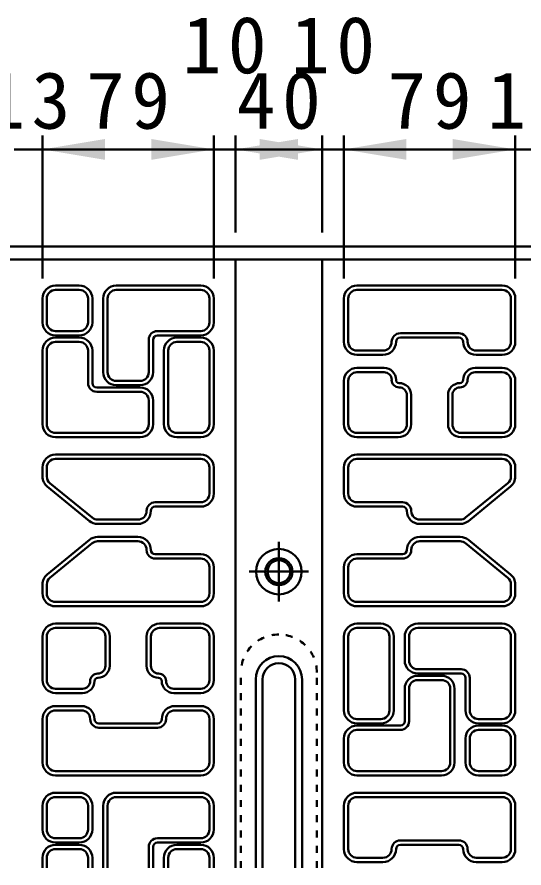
# Model space of a CAD drawing. Units: millimetres, scale not verified. Extents: x 100 to 4105, y 100 to 2870.
# Drawn here: x 2899 to 3265, y 1273 to 1887 of the extents above; entities that cross this region are included whole.
import ezdxf

# ---------------------------------------------------------------- set-up
doc = ezdxf.new("R2010")
doc.units = ezdxf.units.MM
doc.header["$LTSCALE"] = 5
doc.linetypes.add('USER1', pattern=[13.4, 10, -1.2, 1, -1.2])
doc.linetypes.add('USER2', pattern=[2.2, 1, -1.2])
doc.layers.add('V-nasSTD', color=7, linetype='Continuous', lineweight=50)
doc.styles.add('ＭＳ ゴシック', font='')
doc.styles.get('ＭＳ ゴシック').set_extended_font_data('MS Gothic')

msp = doc.modelspace()

# ---------------------------------------------------------------- hatches: boundary and pattern name
at = {"layer": 'V-nasSTD'}
for points in [[(2962.651, 1798.962), (2917.651, 1791.462), (2962.651, 1783.962)], [(2996.088, 1783.962), (3041.088, 1791.462), (2996.088, 1798.962)], [(3101.713, 1798.962), (3056.713, 1791.462), (3101.713, 1783.962)], [(3074.213, 1783.962), (3119.213, 1791.462), (3074.213, 1798.962)], [(3179.838, 1798.962), (3134.838, 1791.462), (3179.838, 1783.962)], [(3213.276, 1783.962), (3258.276, 1791.462), (3213.276, 1798.962)]]:
    msp.add_hatch(color=256, dxfattribs=at).paths.add_polyline_path(points)

# ---------------------------------------------------------------- linework, layer by layer
for p, q in [((2917.651, 1698.337), (2917.651, 1801.462)), ((3041.088, 1698.337), (3041.088, 1801.462)), ((3056.713, 1731.462), (3056.713, 1801.462)), ((3119.213, 1731.462), (3119.213, 1801.462)), ((3134.838, 1698.337), (3134.838, 1801.462)), ((3258.276, 1698.337), (3258.276, 1801.462)), ((2897.338, 1791.462), (2917.651, 1791.462)), ((2917.651, 1791.462), (3041.088, 1791.462)), ((3041.088, 1791.462), (3056.713, 1791.462)), ((3056.713, 1791.462), (3119.213, 1791.462)), ((3119.213, 1791.462), (3134.838, 1791.462)), ((3258.276, 1791.462), (3134.838, 1791.462)), ((3278.588, 1791.462), (3258.276, 1791.462)), ((3423.901, 1721.462), (2752.026, 1721.462)), ((3414.526, 1712.087), (2761.401, 1712.087)), ((3056.713, 1273.462), (3056.713, 1712.087)), ((3119.213, 1712.087), (3119.213, 1273.462)), ((2927.026, 1693.337), (2944.213, 1693.337)), ((2970.776, 1693.337), (3031.713, 1693.337)), ((3248.901, 1693.337), (3144.213, 1693.337)), ((2944.213, 1690.212), (2927.026, 1690.212)), ((3031.713, 1690.212), (2970.776, 1690.212)), ((3248.901, 1690.212), (3144.213, 1690.212)), ((2917.651, 1683.962), (2917.651, 1666.774)), ((2920.776, 1683.962), (2920.776, 1666.774)), ((2950.463, 1666.774), (2950.463, 1683.962)), ((2953.588, 1683.962), (2953.588, 1666.774)), ((2961.401, 1683.962), (2961.401, 1630.837)), ((2964.526, 1683.962), (2964.526, 1630.837)), ((3037.963, 1666.774), (3037.963, 1683.962)), ((3041.088, 1683.962), (3041.088, 1666.774)), ((3134.838, 1683.962), (3134.838, 1652.712)), ((3137.963, 1683.962), (3137.963, 1652.712)), ((3255.151, 1652.712), (3255.151, 1683.962)), ((3258.276, 1683.962), (3258.276, 1652.712)), ((2927.026, 1660.524), (2944.213, 1660.524)), ((2927.026, 1657.399), (2944.213, 1657.399)), ((3031.713, 1660.524), (3000.463, 1660.524)), ((3031.713, 1657.399), (3000.463, 1657.399)), ((3217.651, 1658.962), (3175.463, 1658.962)), ((2927.026, 1655.837), (2944.213, 1655.837)), ((2944.213, 1652.712), (2927.026, 1652.712)), ((2994.213, 1630.837), (2994.213, 1654.274)), ((2997.338, 1654.274), (2997.338, 1630.837)), ((3014.526, 1655.837), (3031.713, 1655.837)), ((3031.713, 1652.712), (3014.526, 1652.712)), ((3217.651, 1655.837), (3175.463, 1655.837)), ((2917.651, 1646.462), (2917.651, 1593.337)), ((2920.776, 1646.462), (2920.776, 1593.337)), ((2950.463, 1623.024), (2950.463, 1646.462)), ((2953.588, 1646.462), (2953.588, 1623.024)), ((3005.151, 1646.462), (3005.151, 1593.337)), ((3008.276, 1646.462), (3008.276, 1593.337)), ((3037.963, 1593.337), (3037.963, 1646.462)), ((3041.088, 1646.462), (3041.088, 1593.337)), ((3162.963, 1646.462), (3144.213, 1646.462)), ((3248.901, 1646.462), (3230.151, 1646.462)), ((3162.963, 1643.337), (3144.213, 1643.337)), ((3248.901, 1643.337), (3230.151, 1643.337)), ((3163.745, 1633.962), (3144.213, 1633.962)), ((3248.901, 1633.962), (3229.37, 1633.962)), ((3163.745, 1630.837), (3144.213, 1630.837)), ((3248.901, 1630.837), (3229.37, 1630.837)), ((2987.963, 1619.899), (2956.713, 1619.899)), ((2970.776, 1624.587), (2987.963, 1624.587)), ((2970.776, 1621.462), (2987.963, 1621.462)), ((3134.838, 1624.587), (3134.838, 1593.337)), ((3137.963, 1624.587), (3137.963, 1593.337)), ((3255.151, 1593.337), (3255.151, 1624.587)), ((3258.276, 1624.587), (3258.276, 1593.337)), ((2987.963, 1616.774), (2956.713, 1616.774)), ((3180.151, 1593.337), (3180.151, 1614.431)), ((3183.276, 1614.431), (3183.276, 1593.337)), ((3209.838, 1614.431), (3209.838, 1593.337)), ((3212.963, 1614.431), (3212.963, 1593.337)), ((2994.213, 1593.337), (2994.213, 1610.524)), ((2997.338, 1593.337), (2997.338, 1610.524)), ((2927.026, 1587.087), (2987.963, 1587.087)), ((2927.026, 1583.962), (2987.963, 1583.962)), ((3014.526, 1587.087), (3031.713, 1587.087)), ((3014.526, 1583.962), (3031.713, 1583.962)), ((3144.213, 1587.087), (3173.901, 1587.087)), ((3173.901, 1583.962), (3144.213, 1583.962)), ((3219.213, 1587.087), (3248.901, 1587.087)), ((3248.901, 1583.962), (3219.213, 1583.962)), ((2927.026, 1571.462), (3031.713, 1571.462)), ((3248.901, 1571.462), (3144.213, 1571.462)), ((2927.026, 1568.337), (3031.713, 1568.337)), ((3248.901, 1568.337), (3144.213, 1568.337)), ((2917.651, 1555.674), (2917.651, 1562.087)), ((2920.776, 1562.087), (2920.776, 1555.674)), ((3037.963, 1543.337), (3037.963, 1562.087)), ((3041.088, 1543.337), (3041.088, 1562.087)), ((3134.838, 1562.087), (3134.838, 1543.337)), ((3137.963, 1562.087), (3137.963, 1543.337)), ((3255.151, 1555.674), (3255.151, 1562.087)), ((3258.276, 1562.087), (3258.276, 1555.674)), ((2951.445, 1523.581), (2921.089, 1548.418)), ((2953.424, 1526), (2923.068, 1550.836)), ((3252.859, 1550.836), (3222.503, 1526)), ((3254.838, 1548.418), (3224.482, 1523.581)), ((3031.713, 1537.087), (2998.901, 1537.087)), ((3031.713, 1533.962), (2998.901, 1533.962)), ((3144.213, 1537.087), (3177.026, 1537.087)), ((3144.213, 1533.962), (3177.026, 1533.962)), ((2957.382, 1524.587), (2986.401, 1524.587)), ((2986.401, 1521.462), (2957.382, 1521.462)), ((3218.545, 1524.587), (3189.526, 1524.587)), ((3218.545, 1521.462), (3189.526, 1521.462)), ((2921.089, 1485.131), (2951.445, 1509.968)), ((2957.382, 1512.087), (2986.401, 1512.087)), ((3189.526, 1512.087), (3218.545, 1512.087)), ((3224.482, 1509.968), (3254.838, 1485.131)), ((2923.068, 1482.712), (2953.424, 1507.549)), ((2957.382, 1508.962), (2986.401, 1508.962)), ((3218.545, 1508.962), (3189.526, 1508.962)), ((3222.503, 1507.549), (3252.859, 1482.712)), ((3031.713, 1499.587), (2998.901, 1499.587)), ((3144.213, 1499.587), (3177.026, 1499.587)), ((3031.713, 1496.462), (2998.901, 1496.462)), ((3144.213, 1496.462), (3177.026, 1496.462)), ((3037.963, 1471.462), (3037.963, 1490.212)), ((3041.088, 1471.462), (3041.088, 1490.212)), ((3134.838, 1490.212), (3134.838, 1471.462)), ((3137.963, 1490.212), (3137.963, 1471.462)), ((2917.651, 1471.462), (2917.651, 1477.875)), ((2920.776, 1477.875), (2920.776, 1471.462)), ((3255.151, 1471.462), (3255.151, 1477.875)), ((3258.276, 1477.875), (3258.276, 1471.462)), ((2927.026, 1465.212), (3031.713, 1465.212)), ((2927.026, 1462.087), (3031.713, 1462.087)), ((3248.901, 1465.212), (3144.213, 1465.212)), ((3248.901, 1462.087), (3144.213, 1462.087)), ((2927.026, 1449.587), (2956.713, 1449.587)), ((3002.026, 1449.587), (3031.713, 1449.587)), ((3161.401, 1449.587), (3144.213, 1449.587)), ((3248.901, 1449.587), (3187.963, 1449.587)), ((2956.713, 1446.462), (2927.026, 1446.462)), ((3031.713, 1446.462), (3002.026, 1446.462)), ((3161.401, 1446.462), (3144.213, 1446.462)), ((3248.901, 1446.462), (3187.963, 1446.462)), ((2917.651, 1408.962), (2917.651, 1440.212)), ((2920.776, 1440.212), (2920.776, 1408.962)), ((2962.963, 1419.118), (2962.963, 1440.212)), ((2966.088, 1419.118), (2966.088, 1440.212)), ((2992.651, 1419.118), (2992.651, 1440.212)), ((2995.776, 1440.212), (2995.776, 1419.118)), ((3037.963, 1408.962), (3037.963, 1440.212)), ((3041.088, 1408.962), (3041.088, 1440.212)), ((3134.838, 1387.087), (3134.838, 1440.212)), ((3137.963, 1440.212), (3137.963, 1387.087)), ((3167.651, 1387.087), (3167.651, 1440.212)), ((3170.776, 1387.087), (3170.776, 1440.212)), ((3178.588, 1440.212), (3178.588, 1423.024)), ((3181.713, 1440.212), (3181.713, 1423.024)), ((3255.151, 1387.087), (3255.151, 1440.212)), ((3258.276, 1387.087), (3258.276, 1440.212)), ((3187.963, 1416.774), (3219.213, 1416.774)), ((3187.963, 1413.649), (3219.213, 1413.649)), ((3205.151, 1412.087), (3187.963, 1412.087)), ((3071.245, 1409.431), (3071.245, 1273.462)), ((3076.245, 1409.431), (3076.245, 1273.462)), ((3099.682, 1273.462), (3099.682, 1409.431)), ((3104.682, 1273.462), (3104.682, 1409.431)), ((3205.151, 1408.962), (3187.963, 1408.962)), ((3222.338, 1387.087), (3222.338, 1410.524)), ((3225.463, 1410.524), (3225.463, 1387.087)), ((2927.026, 1402.712), (2946.557, 1402.712)), ((2927.026, 1399.587), (2946.557, 1399.587)), ((3012.182, 1402.712), (3031.713, 1402.712)), ((3012.182, 1399.587), (3031.713, 1399.587)), ((3178.588, 1379.274), (3178.588, 1402.712)), ((3181.713, 1402.712), (3181.713, 1379.274)), ((3211.401, 1349.587), (3211.401, 1402.712)), ((3214.526, 1349.587), (3214.526, 1402.712)), ((2927.026, 1390.212), (2945.776, 1390.212)), ((2927.026, 1387.087), (2945.776, 1387.087)), ((3012.963, 1390.212), (3031.713, 1390.212)), ((3012.963, 1387.087), (3031.713, 1387.087)), ((2917.651, 1349.587), (2917.651, 1380.837)), ((2920.776, 1380.837), (2920.776, 1349.587)), ((3037.963, 1349.587), (3037.963, 1380.837)), ((3041.088, 1349.587), (3041.088, 1380.837)), ((3144.213, 1380.837), (3161.401, 1380.837)), ((3231.713, 1380.837), (3248.901, 1380.837)), ((2958.276, 1377.712), (3000.463, 1377.712)), ((2958.276, 1374.587), (3000.463, 1374.587)), ((3161.401, 1377.712), (3144.213, 1377.712)), ((3144.213, 1376.149), (3175.463, 1376.149)), ((3248.901, 1377.712), (3231.713, 1377.712)), ((3248.901, 1376.149), (3231.713, 1376.149)), ((3144.213, 1373.024), (3175.463, 1373.024)), ((3248.901, 1373.024), (3231.713, 1373.024)), ((3134.838, 1349.587), (3134.838, 1366.774)), ((3137.963, 1366.774), (3137.963, 1349.587)), ((3222.338, 1349.587), (3222.338, 1366.774)), ((3225.463, 1366.774), (3225.463, 1349.587)), ((3255.151, 1349.587), (3255.151, 1366.774)), ((3258.276, 1349.587), (3258.276, 1366.774)), ((2927.026, 1343.337), (3031.713, 1343.337)), ((2927.026, 1340.212), (3031.713, 1340.212)), ((3144.213, 1343.337), (3205.151, 1343.337)), ((3205.151, 1340.212), (3144.213, 1340.212)), ((3231.713, 1343.337), (3248.901, 1343.337)), ((3248.901, 1340.212), (3231.713, 1340.212)), ((2927.026, 1327.712), (2944.213, 1327.712)), ((2970.776, 1327.712), (3031.713, 1327.712)), ((3248.901, 1327.712), (3144.213, 1327.712)), ((2944.213, 1324.587), (2927.026, 1324.587)), ((3031.713, 1324.587), (2970.776, 1324.587)), ((3248.901, 1324.587), (3144.213, 1324.587)), ((2917.651, 1318.337), (2917.651, 1301.149)), ((2920.776, 1318.337), (2920.776, 1301.149)), ((2950.463, 1301.149), (2950.463, 1318.337)), ((2953.588, 1318.337), (2953.588, 1301.149)), ((2961.401, 1318.337), (2961.401, 1273.462)), ((2964.526, 1318.337), (2964.526, 1273.462)), ((3037.963, 1301.149), (3037.963, 1318.337)), ((3041.088, 1318.337), (3041.088, 1301.149)), ((3134.838, 1318.337), (3134.838, 1287.087)), ((3137.963, 1318.337), (3137.963, 1287.087)), ((3255.151, 1287.087), (3255.151, 1318.337)), ((3258.276, 1318.337), (3258.276, 1287.087)), ((2927.026, 1294.899), (2944.213, 1294.899)), ((3031.713, 1294.899), (3000.463, 1294.899)), ((2927.026, 1291.774), (2944.213, 1291.774)), ((2927.026, 1290.212), (2944.213, 1290.212)), ((2994.213, 1288.649), (2994.213, 1273.462)), ((2997.338, 1273.462), (2997.338, 1288.649)), ((3031.713, 1291.774), (3000.463, 1291.774)), ((3014.526, 1290.212), (3031.713, 1290.212)), ((3217.651, 1293.337), (3175.463, 1293.337)), ((3217.651, 1290.212), (3175.463, 1290.212)), ((2944.213, 1287.087), (2927.026, 1287.087)), ((3031.713, 1287.087), (3014.526, 1287.087)), ((2917.651, 1273.462), (2917.651, 1280.837)), ((2920.776, 1273.462), (2920.776, 1280.837)), ((2950.463, 1273.462), (2950.463, 1280.837)), ((2953.588, 1273.462), (2953.588, 1280.837)), ((3005.151, 1273.462), (3005.151, 1280.837)), ((3008.276, 1273.462), (3008.276, 1280.837)), ((3037.963, 1273.462), (3037.963, 1280.837)), ((3041.088, 1280.837), (3041.088, 1273.462)), ((3162.963, 1280.837), (3144.213, 1280.837)), ((3162.963, 1277.712), (3144.213, 1277.712)), ((3248.901, 1280.837), (3230.151, 1280.837)), ((3248.901, 1277.712), (3230.151, 1277.712))]:
    msp.add_line(p, q, dxfattribs=at)
at = {"layer": 'V-nasSTD', "linetype": 'USER1'}
for p, q in [((3087.963, 1508.493), (3087.963, 1465.681)), ((3066.557, 1487.087), (3109.37, 1487.087))]:
    msp.add_line(p, q, dxfattribs=at)
at = {"layer": 'V-nasSTD', "linetype": 'USER2'}
for p, q in [((3060.62, 1273.462), (3060.62, 1414.431)), ((3115.307, 1273.462), (3115.307, 1414.431))]:
    msp.add_line(p, q, dxfattribs=at)
at = {"layer": 'V-nasSTD'}
for radius in [16.406, 9.766, 8.203]:
    msp.add_circle((3087.963, 1487.087), radius, dxfattribs=at)
for centre, radius, start, end in [((2927.026, 1683.962), 9.375, 90, 180), ((2944.213, 1683.962), 9.375, 0, 90), ((2970.776, 1683.962), 9.375, 90, 180), ((3031.713, 1683.962), 9.375, 0, 90), ((3144.213, 1683.962), 9.375, 90, 180), ((3248.901, 1683.962), 9.375, 0, 90), ((2927.026, 1683.962), 6.25, 90, 180), ((2944.213, 1683.962), 6.25, 0, 90), ((2970.776, 1683.962), 6.25, 90, 180), ((3031.713, 1683.962), 6.25, 0, 90), ((3144.213, 1683.962), 6.25, 90, 180), ((3248.901, 1683.962), 6.25, 0, 90), ((2927.026, 1666.774), 9.375, 180, 270), ((2927.026, 1666.774), 6.25, 180, 270), ((2944.213, 1666.774), 6.25, 270, 0), ((2944.213, 1666.774), 9.375, 270, 0), ((3031.713, 1666.774), 6.25, 270, 0), ((3031.713, 1666.774), 9.375, 270, 0), ((3000.463, 1654.274), 6.25, 90, 180), ((3000.463, 1654.274), 3.125, 90, 180), ((3175.463, 1652.712), 6.25, 90, 180), ((3217.651, 1652.712), 6.25, 0, 90), ((2927.026, 1646.462), 9.375, 90, 180), ((2927.026, 1646.462), 6.25, 90, 180), ((2944.213, 1646.462), 9.375, 0, 90), ((2944.213, 1646.462), 6.25, 0, 90), ((3014.526, 1646.462), 9.375, 90, 180), ((3014.526, 1646.462), 6.25, 90, 180), ((3031.713, 1646.462), 9.375, 0, 90), ((3031.713, 1646.462), 6.25, 0, 90), ((3144.213, 1652.712), 9.375, 180, 270), ((3144.213, 1652.712), 6.25, 180, 270), ((3162.963, 1652.712), 6.25, 270, 0), ((3162.963, 1652.712), 9.375, 270, 0), ((3175.463, 1652.712), 3.125, 90, 180), ((3217.651, 1652.712), 3.125, 0, 90), ((3230.151, 1652.712), 9.375, 180, 270), ((3230.151, 1652.712), 6.25, 180, 270), ((3248.901, 1652.712), 6.25, 270, 0), ((3248.901, 1652.712), 9.375, 270, 0), ((3144.213, 1624.587), 9.375, 90, 180), ((3163.745, 1625.368), 8.594, 0, 90), ((3229.37, 1625.368), 8.594, 90, 180), ((3248.901, 1624.587), 9.375, 0, 90), ((2970.776, 1630.837), 9.375, 180, 270), ((2970.776, 1630.837), 6.25, 180, 270), ((2987.963, 1630.837), 6.25, 270, 0), ((2987.963, 1630.837), 9.375, 270, 0), ((3144.213, 1624.587), 6.25, 90, 180), ((3163.745, 1625.368), 5.469, 0, 90), ((3229.37, 1625.368), 5.469, 90, 180), ((3248.901, 1624.587), 6.25, 0, 90), ((2956.713, 1623.024), 6.25, 180, 270), ((2956.713, 1623.024), 3.125, 180, 270), ((2987.963, 1610.524), 9.375, 0, 90), ((3174.682, 1625.368), 5.469, 180, 270), ((3174.682, 1625.368), 2.344, 180, 270), ((3174.682, 1614.431), 8.594, 0, 90), ((3174.682, 1614.431), 5.469, 0, 90), ((3218.432, 1614.431), 8.594, 90, 180), ((3218.432, 1614.431), 5.469, 90, 180), ((3218.432, 1625.368), 5.469, 270, 0), ((3218.432, 1625.368), 2.344, 270, 0), ((2987.963, 1610.524), 6.25, 0, 90), ((2927.026, 1593.337), 9.375, 180, 270), ((2927.026, 1593.337), 6.25, 180, 270), ((2987.963, 1593.337), 6.25, 270, 0), ((2987.963, 1593.337), 9.375, 270, 0), ((3014.526, 1593.337), 9.375, 180, 270), ((3014.526, 1593.337), 6.25, 180, 270), ((3031.713, 1593.337), 6.25, 270, 0), ((3031.713, 1593.337), 9.375, 270, 0), ((3144.213, 1593.337), 9.375, 180, 270), ((3144.213, 1593.337), 6.25, 180, 270), ((3173.901, 1593.337), 6.25, 270, 0), ((3173.901, 1593.337), 9.375, 270, 0), ((3219.213, 1593.337), 9.375, 180, 270), ((3219.213, 1593.337), 6.25, 180, 270), ((3248.901, 1593.337), 6.25, 270, 0), ((3248.901, 1593.337), 9.375, 270, 0), ((2927.026, 1562.087), 9.375, 90, 180), ((3031.713, 1562.087), 9.375, 0, 90), ((3144.213, 1562.087), 9.375, 90, 180), ((3248.901, 1562.087), 9.375, 0, 90), ((2927.026, 1562.087), 6.25, 90, 180), ((3031.713, 1562.087), 6.25, 0, 90), ((3144.213, 1562.087), 6.25, 90, 180), ((3248.901, 1562.087), 6.25, 0, 90), ((2927.026, 1555.674), 9.375, 180, 230.71059), ((2927.026, 1555.674), 6.25, 180, 230.71059), ((3248.901, 1555.674), 6.25, 309.28941, 0), ((3248.901, 1555.674), 9.375, 309.28941, 0), ((3031.713, 1543.337), 6.25, 270, 0), ((3031.713, 1543.337), 9.375, 270, 0), ((3144.213, 1543.337), 9.375, 180, 270), ((3144.213, 1543.337), 6.25, 180, 270), ((2998.901, 1530.837), 6.25, 90, 180), ((2998.901, 1530.837), 3.125, 90, 180), ((3177.026, 1530.837), 6.25, 0, 90), ((3177.026, 1530.837), 3.125, 0, 90), ((2986.401, 1530.837), 6.25, 270, 0), ((2986.401, 1530.837), 9.375, 270, 0), ((3189.526, 1530.837), 9.375, 180, 270), ((3189.526, 1530.837), 6.25, 180, 270), ((2957.382, 1530.837), 9.375, 230.71059, 270), ((2957.382, 1530.837), 6.25, 230.71059, 270), ((3218.545, 1530.837), 6.25, 270, 309.28941), ((3218.545, 1530.837), 9.375, 270, 309.28941), ((2957.382, 1502.712), 9.375, 90, 129.28941), ((2986.401, 1502.712), 9.375, 0, 90), ((3189.526, 1502.712), 9.375, 90, 180), ((3218.545, 1502.712), 9.375, 50.71059, 90), ((2957.382, 1502.712), 6.25, 90, 129.28941), ((2986.401, 1502.712), 6.25, 0, 90), ((3189.526, 1502.712), 6.25, 90, 180), ((3218.545, 1502.712), 6.25, 50.71059, 90), ((2998.901, 1502.712), 6.25, 180, 270), ((2998.901, 1502.712), 3.125, 180, 270), ((3031.713, 1490.212), 9.375, 0, 90), ((3144.213, 1490.212), 9.375, 90, 180), ((3177.026, 1502.712), 6.25, 270, 0), ((3177.026, 1502.712), 3.125, 270, 0), ((3031.713, 1490.212), 6.25, 0, 90), ((3144.213, 1490.212), 6.25, 90, 180), ((2927.026, 1477.875), 9.375, 129.28941, 180), ((3248.901, 1477.875), 9.375, 0, 50.71059), ((2927.026, 1477.875), 6.25, 129.28941, 180), ((3248.901, 1477.875), 6.25, 0, 50.71059), ((2927.026, 1471.462), 9.375, 180, 270), ((2927.026, 1471.462), 6.25, 180, 270), ((3031.713, 1471.462), 6.25, 270, 0), ((3031.713, 1471.462), 9.375, 270, 0), ((3144.213, 1471.462), 9.375, 180, 270), ((3144.213, 1471.462), 6.25, 180, 270), ((3248.901, 1471.462), 6.25, 270, 0), ((3248.901, 1471.462), 9.375, 270, 0), ((2927.026, 1440.212), 9.375, 90, 180), ((2956.713, 1440.212), 9.375, 0, 90), ((3002.026, 1440.212), 9.375, 90, 180), ((3031.713, 1440.212), 9.375, 0, 90), ((3144.213, 1440.212), 9.375, 90, 180), ((3161.401, 1440.212), 9.375, 0, 90), ((3187.963, 1440.212), 9.375, 90, 180), ((3248.901, 1440.212), 9.375, 0, 90), ((2927.026, 1440.212), 6.25, 90, 180), ((2956.713, 1440.212), 6.25, 0, 90), ((3002.026, 1440.212), 6.25, 90, 180), ((3031.713, 1440.212), 6.25, 0, 90), ((3144.213, 1440.212), 6.25, 90, 180), ((3161.401, 1440.212), 6.25, 0, 90), ((3187.963, 1440.212), 6.25, 90, 180), ((3248.901, 1440.212), 6.25, 0, 90), ((3087.963, 1409.431), 16.719, 90, 180), ((3087.963, 1409.431), 16.719, 0, 90), ((2957.495, 1419.118), 5.469, 270, 0), ((2957.495, 1419.118), 8.594, 270, 0), ((3001.245, 1419.118), 8.594, 180, 270), ((3001.245, 1419.118), 5.469, 180, 270), ((3087.963, 1409.431), 11.719, 90, 180), ((3087.963, 1409.431), 11.719, 0, 90), ((3187.963, 1423.024), 9.375, 180, 270), ((3187.963, 1423.024), 6.25, 180, 270), ((2957.495, 1408.181), 5.469, 90, 180), ((3001.245, 1408.181), 5.469, 0, 90), ((3187.963, 1402.712), 9.375, 90, 180), ((3205.151, 1402.712), 9.375, 0, 90), ((3219.213, 1410.524), 6.25, 0, 90), ((3219.213, 1410.524), 3.125, 0, 90), ((2927.026, 1408.962), 9.375, 180, 270), ((2927.026, 1408.962), 6.25, 180, 270), ((2946.557, 1408.181), 5.469, 270, 0), ((2946.557, 1408.181), 8.594, 270, 0), ((2957.495, 1408.181), 2.344, 90, 180), ((3001.245, 1408.181), 2.344, 0, 90), ((3012.182, 1408.181), 8.594, 180, 270), ((3012.182, 1408.181), 5.469, 180, 270), ((3031.713, 1408.962), 6.25, 270, 0), ((3031.713, 1408.962), 9.375, 270, 0), ((3187.963, 1402.712), 6.25, 90, 180), ((3205.151, 1402.712), 6.25, 0, 90), ((2927.026, 1380.837), 9.375, 90, 180), ((2927.026, 1380.837), 6.25, 90, 180), ((2945.776, 1380.837), 9.375, 0, 90), ((2945.776, 1380.837), 6.25, 0, 90), ((3012.963, 1380.837), 9.375, 90, 180), ((3012.963, 1380.837), 6.25, 90, 180), ((3031.713, 1380.837), 9.375, 0, 90), ((3031.713, 1380.837), 6.25, 0, 90), ((3144.213, 1387.087), 9.375, 180, 270), ((3144.213, 1387.087), 6.25, 180, 270), ((3161.401, 1387.087), 6.25, 270, 0), ((3161.401, 1387.087), 9.375, 270, 0), ((3231.713, 1387.087), 9.375, 180, 270), ((3231.713, 1387.087), 6.25, 180, 270), ((3248.901, 1387.087), 6.25, 270, 0), ((3248.901, 1387.087), 9.375, 270, 0), ((2958.276, 1380.837), 6.25, 180, 270), ((2958.276, 1380.837), 3.125, 180, 270), ((3000.463, 1380.837), 6.25, 270, 0), ((3000.463, 1380.837), 3.125, 270, 0), ((3144.213, 1366.774), 9.375, 90, 180), ((3175.463, 1379.274), 6.25, 270, 0), ((3175.463, 1379.274), 3.125, 270, 0), ((3231.713, 1366.774), 9.375, 90, 180), ((3248.901, 1366.774), 9.375, 0, 90), ((3144.213, 1366.774), 6.25, 90, 180), ((3231.713, 1366.774), 6.25, 90, 180), ((3248.901, 1366.774), 6.25, 0, 90), ((2927.026, 1349.587), 9.375, 180, 270), ((2927.026, 1349.587), 6.25, 180, 270), ((3031.713, 1349.587), 6.25, 270, 0), ((3031.713, 1349.587), 9.375, 270, 0), ((3144.213, 1349.587), 9.375, 180, 270), ((3144.213, 1349.587), 6.25, 180, 270), ((3205.151, 1349.587), 6.25, 270, 0), ((3205.151, 1349.587), 9.375, 270, 0), ((3231.713, 1349.587), 9.375, 180, 270), ((3231.713, 1349.587), 6.25, 180, 270), ((3248.901, 1349.587), 6.25, 270, 0), ((3248.901, 1349.587), 9.375, 270, 0), ((2927.026, 1318.337), 9.375, 90, 180), ((2944.213, 1318.337), 9.375, 0, 90), ((2970.776, 1318.337), 9.375, 90, 180), ((3031.713, 1318.337), 9.375, 0, 90), ((3144.213, 1318.337), 9.375, 90, 180), ((3248.901, 1318.337), 9.375, 0, 90), ((2927.026, 1318.337), 6.25, 90, 180), ((2944.213, 1318.337), 6.25, 0, 90), ((2970.776, 1318.337), 6.25, 90, 180), ((3031.713, 1318.337), 6.25, 0, 90), ((3144.213, 1318.337), 6.25, 90, 180), ((3248.901, 1318.337), 6.25, 0, 90), ((2927.026, 1301.149), 9.375, 180, 270), ((2927.026, 1301.149), 6.25, 180, 270), ((2944.213, 1301.149), 6.25, 270, 0), ((2944.213, 1301.149), 9.375, 270, 0), ((3031.713, 1301.149), 6.25, 270, 0), ((3031.713, 1301.149), 9.375, 270, 0), ((3000.463, 1288.649), 6.25, 90, 180), ((2927.026, 1280.837), 9.375, 90, 180), ((2944.213, 1280.837), 9.375, 0, 90), ((3000.463, 1288.649), 3.125, 90, 180), ((3014.526, 1280.837), 9.375, 90, 180), ((3031.713, 1280.837), 9.375, 0, 90), ((3175.463, 1287.087), 6.25, 90, 180), ((3175.463, 1287.087), 3.125, 90, 180), ((3217.651, 1287.087), 6.25, 0, 90), ((3217.651, 1287.087), 3.125, 0, 90), ((2927.026, 1280.837), 6.25, 90, 180), ((2944.213, 1280.837), 6.25, 0, 90), ((3014.526, 1280.837), 6.25, 90, 180), ((3031.713, 1280.837), 6.25, 0, 90), ((3144.213, 1287.087), 9.375, 180, 270), ((3144.213, 1287.087), 6.25, 180, 270), ((3162.963, 1287.087), 6.25, 270, 0), ((3162.963, 1287.087), 9.375, 270, 0), ((3230.151, 1287.087), 9.375, 180, 270), ((3230.151, 1287.087), 6.25, 180, 270), ((3248.901, 1287.087), 6.25, 270, 0), ((3248.901, 1287.087), 9.375, 270, 0)]:
    msp.add_arc(centre, radius, start, end, dxfattribs=at)
at = {"layer": 'V-nasSTD', "linetype": 'USER2'}
for start, end in [(90, 180), (0, 90)]:
    msp.add_arc((3087.963, 1414.431), 27.344, start, end, dxfattribs=at)

# ---------------------------------------------------------------- texts
at = {"layer": 'V-nasSTD', "char_height": 41.06, "attachment_point": 1, "style": 'ＭＳ ゴシック'}
for s, insert in [('\\T1.17;10', (3018.501, 1887.405)), ('\\T1.17;10', (3096.626, 1887.405)), ('\\T1.17;13', (2877.095, 1847.462)), ('\\T1.17;79', (2948.97, 1847.462)), ('\\T1.17;40', (3057.563, 1847.462)), ('\\T1.17;79', (3166.157, 1847.462)), ('\\T1.17;13', (3238.032, 1847.462))]:
    msp.add_mtext(s, dxfattribs=dict(at, insert=insert))

doc.saveas('drawing.dxf')
